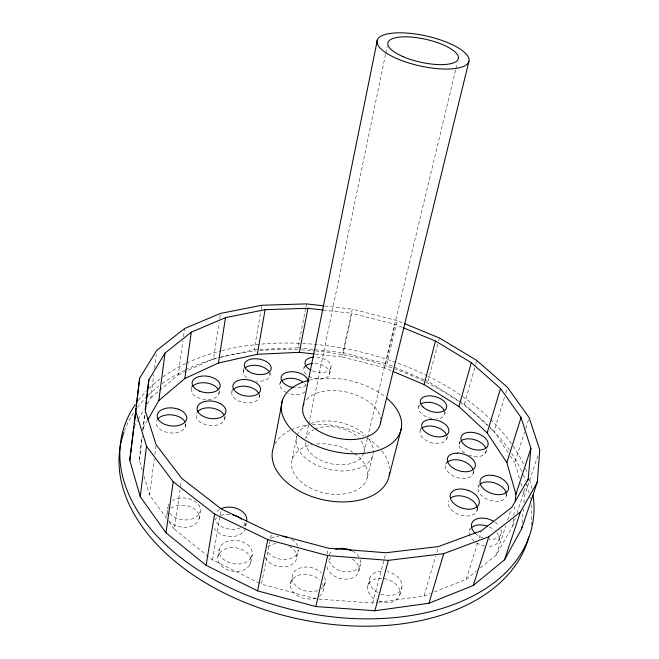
<?xml version="1.0" encoding="UTF-8"?>
<svg xmlns="http://www.w3.org/2000/svg" width="659" height="659" viewBox="0 0 659 659"><rect width="100%" height="100%" fill="white"/><g stroke="black" fill="none" stroke-linecap="round" stroke-linejoin="round"><path stroke-width="0.49" stroke-dasharray="3.29 2.47" d="M308.832 376.264A13.246 7.496 11.4 0 0 329.599 374.361L331.123 365.951A13.295 7.455 11.5 0 0 314.574 357.046M329.599 374.361L329.755 372.401A13.246 7.496 11.4 0 0 313.264 363.488M522.15 522.875L523.419 508.797M523.963 502.759L524.589 495.725L537.826 455.773M480.419 567.827L496.235 555.035L512.776 525.783L513.691 516.607M513.798 515.593L514.811 505.404M142.253 470.262L139.321 460.394L142.047 436.291M142.731 430.261L144.807 413.119M304.277 366.215L303.692 370.02A13.246 7.496 11.4 0 0 308.165 375.861M139.321 460.394L142.286 436.192M143.019 430.138L145.244 411.99M147.311 403.86L150.903 397.723L153.794 374.526M154.544 368.472L156.298 354.361M166.653 518.575L149.585 494.925L154.288 458.771M154.816 454.751L155.985 445.706M159.511 390.532L178.276 374.847L182.963 340.612M183.515 336.584L184.611 328.528M167.131 513.345L168.037 506.944M185.574 426.381L186.003 423.407M191.415 388.258L191.695 386.322M259.597 583.207L212.528 559.969L174.314 529.177L180.401 487.52M180.55 486.499L181.439 480.403M178.276 374.847L213.524 358.768L219.085 322.498M219.702 318.47L220.32 314.434M199.043 518.855L200.204 511.573M218.887 393.843L219.496 389.988M224.678 419.149L225.156 416.216M231.877 392.014L232.355 389.139M243.196 371.651L243.838 367.879M212.528 559.969L220.015 515.89M220.188 514.885L221.21 508.88M217.931 556.591L219.208 549.211M213.524 358.768L254.185 349.756L261.005 310.298M261.178 309.285L261.878 305.241M259.3 396.94L259.646 395.029M270.033 374.683L270.371 372.805M246.334 522.678L245.494 527.2A16.146 11.03 8.1 0 0 244.242 522.356M279.836 384.732L280.553 380.96M250.791 562.201L252.199 554.862M254.185 349.756L298 347.779L305.751 307.885M305.949 306.888L306.526 303.898M271.244 535.042L261.442 584.121L316.617 598.973L372.623 602.993L377.656 602.31M292.168 459.356L296.871 436.159A39.161 24.103 12.6 0 0 340.925 470.971A39.161 24.103 12.6 0 0 368.34 438.532M308.527 425.212L305.809 438.309A29.943 18.427 12.6 0 1 314.071 429.569M308.742 424.198L385.515 54.351M385.729 53.346L387.187 46.287M316.098 597.894A16.804 12.076 12.8 0 1 298.42 596.206A16.804 12.076 12.8 0 1 290.504 583.717L293.066 573.388A16.879 12.035 12.8 0 1 321.337 572.795M265.272 557.481A16.393 11.475 11 0 0 280.907 566.773A16.393 11.475 11 0 0 296.138 560.076L298.412 549.911L297.711 552.81A16.459 11.434 11 0 1 282.431 559.466A16.459 11.434 11 0 1 266.722 550.174M298 347.779L342.861 352.639L352.31 309.153L397.245 320.653L403.81 323.347M315.356 354.064L342.4 356.972L351.89 313.33L395.046 324.385L402.567 327.482M327.045 554.17L328.437 548.189M319.409 596.156A16.804 12.076 12.8 0 0 322.712 592.383L325.315 582.037A16.879 12.035 12.8 0 0 323.701 575.694M367.351 438.334L363.999 452.321A29.943 18.427 12.6 0 0 360.572 440.105M367.59 437.337L455.699 69.607M455.937 68.61L457.379 62.613M391.191 370.663L384.617 367.879L395.046 324.385M424.239 379.782L386.833 363.982L397.245 320.653M367.335 477.495L372.961 454.488M358.735 571.427L360.547 564.228M367.854 585.727L369.732 578.503M418.696 407.089L419.173 405.244M487.347 425.459L464.389 404.181L427.988 381.363L438.375 341.906M438.639 340.917L439.413 337.96M372.623 602.993L385.935 552.753M420.409 430.154L420.912 428.284M444.825 413.877L445.327 412.032M399.824 594.937L401.842 587.729M446.629 439.199L447.683 435.459M445.822 464.249L446.365 462.346M464.389 404.181L475.46 365.317M475.74 364.345L476.844 360.465M459.026 444.471L460.106 440.723M325.315 582.037L324.434 585.06A16.879 12.035 12.8 0 1 321.122 588.816M378.661 602.178L423.992 596.041L435.657 556.245M436.793 552.366L438.219 547.505M473.03 473.73L474.167 469.933M485.576 452.848L486.424 450.039M508.04 452.593L494.011 431.637L504.489 397.229M505.684 393.299L507.479 387.401M478.146 487.232L478.731 485.321M469.645 530.314L470.246 528.353M476.902 510.824L477.8 507.916M434.306 591.963L466.193 579.335L477.495 543.337M479.027 538.469L481.474 530.693M519.399 478.212L514.778 462.651L524.482 432.353M525.734 428.449L529.177 417.699M506.293 495.84L506.903 493.929M498.855 540.734L501.087 533.872M290.504 583.717L291.484 580.719A16.804 12.076 12.8 0 1 319.648 580.077M496.235 555.035L505.766 525.824M507.677 519.984L511.17 509.275M512.776 525.783L515.346 517.982M516.961 513.114L526.607 483.887M142.954 428.259L147.427 420.458M133.95 426.661L137.55 420.524M138.06 419.643L144.222 409.124M150.903 397.723L158.728 391.182M466.193 579.335L476.473 571.024M219.62 509.473L218.08 510.379A16.211 10.989 8.2 0 0 215.913 512.669M423.992 596.041L430.558 593.446M323.272 310.059L351.89 313.33M324.838 305.998L352.31 309.153M342.861 352.639L386.833 363.982M342.4 356.972L384.617 367.879M425.179 380.177L427.988 381.363M489.233 527.06L491.054 527.884A15.503 9.918 20 0 1 494.242 530.042M483.138 538.082L479.414 536.393A15.561 9.877 19.9 0 1 476.185 534.169M247.018 377.665L244.901 375.778A13.542 7.76 9.4 0 1 243.706 369.683M490.312 428.21L494.011 431.637M169.009 521.837L174.314 529.177M304.796 383.727L306.073 385.622M510.288 455.946L514.778 462.651M144.008 476.177L149.585 494.925M520.841 483.08L521.994 486.968M523.147 490.856L524.589 495.725M360.292 559.672L360.745 561.237A16.434 11.392 14.5 0 1 346.337 571.864A16.434 11.392 14.5 0 1 328.602 559.499M309.409 380.21A61.155 36.278 12.6 0 1 385.556 397.171M363.743 453.252A29.943 18.427 12.6 0 1 330.769 463.681A29.943 18.427 12.6 0 1 305.405 440.196M314.994 429.141A29.943 18.427 12.6 0 1 358.504 437.798M354.278 453.408A38.683 24.474 12.6 0 1 355.267 490.807A38.683 24.474 12.6 0 1 298.379 479.25A38.683 24.474 12.6 0 1 311.781 444.784M316.74 444.009A38.683 24.474 12.6 0 1 352.689 452.371M297.168 435.311A39.161 24.103 12.6 0 1 309.919 423.861M310.883 423.49A39.161 24.103 12.6 0 1 365.638 435.525M330.975 367.903A13.295 7.455 11.5 0 1 312.366 370.844M271.261 538.214A16.459 11.434 11 0 1 278.716 536.269M291.731 539.515A16.459 11.434 11 0 1 298.008 546.879M219.093 391.693A14.086 8.287 7.4 0 1 212.948 398.711A14.086 8.287 7.4 0 1 198.903 398.069L195.838 396.586A14.086 8.287 7.4 0 1 192.123 386.924M269.564 372.615A13.542 7.76 9.4 0 1 256.557 381.067M303.906 368.068A13.246 7.496 11.4 0 1 305.002 366.338M267.661 546.921A16.393 11.475 11 0 1 277.241 543.502M289.342 546.237A16.393 11.475 11 0 1 296.847 557.16M124.32 431.184A209.34 133.868 12.6 0 1 134.502 411.496M137.484 407.344A209.34 133.868 12.6 0 1 147.385 396.067M148.094 395.367A209.34 133.868 12.6 0 1 158.819 386.092M162.13 383.629A209.34 133.868 12.6 0 1 184.668 370.284M185.574 369.847A209.34 133.868 12.6 0 1 219.884 357.466M220.856 357.211A209.34 133.868 12.6 0 1 255.816 350.983M259.786 350.588A209.34 133.868 12.6 0 1 300.422 349.805M301.427 349.855A209.34 133.868 12.6 0 1 314.607 350.827M315.628 350.926A209.34 133.868 12.6 0 1 424.931 381.767M425.821 382.212A209.34 133.868 12.6 0 1 459.208 401.784M460.031 402.352A209.34 133.868 12.6 0 1 487.866 425.146M488.599 425.854A209.34 133.868 12.6 0 1 509.325 450.072M511.664 453.499A209.34 133.868 12.6 0 1 522.859 473.936M523.262 474.884A209.34 133.868 12.6 0 1 525.528 480.617M526.854 484.489A209.34 133.868 12.6 0 1 529.284 493.245M530.1 497.15A209.34 133.868 12.6 0 1 530.454 499.094M531.253 504.942A209.34 133.868 12.6 0 1 531.129 525.058M138.308 400.392A210.122 133.299 12.6 0 1 148.226 389.181M148.942 388.489A210.122 133.299 12.6 0 1 162.172 377.426M163.004 376.824A210.122 133.299 12.6 0 1 185.599 363.579M186.513 363.15A210.122 133.299 12.6 0 1 220.913 350.885M221.885 350.637A210.122 133.299 12.6 0 1 301.674 343.413M302.679 343.463A210.122 133.299 12.6 0 1 426.587 375.449M427.485 375.885A210.122 133.299 12.6 0 1 461.827 395.993M462.651 396.57A210.122 133.299 12.6 0 1 489.794 418.729M490.527 419.437A210.122 133.299 12.6 0 1 512.562 445.286M513.147 446.143A210.122 133.299 12.6 0 1 523.716 464.554M525.412 468.318A210.122 133.299 12.6 0 1 527.34 473.071M529.655 479.818A210.122 133.299 12.6 0 1 532.134 489.53M444.767 411.793A13.501 7.735 15.7 0 1 436.901 418.794M431.818 418.498A13.501 7.735 15.7 0 1 419.594 405.26M185.723 424.025A14.803 9.061 5.9 0 1 168.391 432.675L164.684 431.703A14.803 9.061 5.9 0 1 157.254 419.758M168.638 520.47A16.244 10.997 5.7 0 0 188.721 526.862L192.486 525.701A16.244 10.997 5.7 0 0 197.403 511.87A16.244 10.997 5.7 0 0 177.584 505.544L173.852 506.647A16.244 10.997 5.7 0 0 170.739 508.394M166.908 516.211A16.244 10.997 5.7 0 1 167.888 511.532M322.432 583.75A16.804 12.076 12.8 0 1 323.594 589.344M379.098 601.247A16.64 11.73 17.2 0 0 395.614 600.473A16.64 11.73 17.2 0 0 399.099 588.652L397.163 585.604A16.64 11.73 17.2 0 0 376.478 578.668A16.64 11.73 17.2 0 0 368.389 592.021L370.284 595.126A16.64 11.73 17.2 0 0 376.693 600.192M496.754 532.587A15.503 9.918 20 0 1 486.844 546.286M484.884 546.039A15.503 9.918 20 0 1 480.946 544.993L477.248 543.304A15.503 9.918 20 0 1 474.777 541.673M474.035 541.08A15.503 9.918 20 0 1 470.221 536.393M469.9 535.693A15.503 9.918 20 0 1 470.452 528.782M506.409 494.242A14.729 8.979 19.2 0 1 493.855 501.211L490.098 500.387A14.729 8.979 19.2 0 1 479.2 485.131M447.033 437.098A13.905 8.18 16.1 0 1 443.202 442.387L440.401 443.235A13.905 8.18 16.1 0 1 424.38 439.298A13.905 8.18 16.1 0 1 421.225 428.935M305.035 391.701A13.592 7.875 10.7 0 1 288.222 393.151M286.632 392.5A13.592 7.875 10.7 0 1 281.648 388.958L280.297 386.858A13.592 7.875 10.7 0 1 281.096 381.52M259.259 394.774A13.938 8.213 8.9 0 1 252.537 402.418A13.938 8.213 8.9 0 1 237.125 400.252L234.563 398.448A13.938 8.213 8.9 0 1 232.421 390.663M224.727 416.859A14.473 8.781 7.5 0 1 218.977 424.52A14.473 8.781 7.5 0 1 204.595 424.297L201.357 422.806A14.473 8.781 7.5 0 1 196.852 412.649M245.329 528.106A16.146 11.03 8.1 0 1 242.158 533.189L239.168 535.026A16.146 11.03 8.1 0 1 214.455 528.411M215.147 519.317A16.146 11.03 8.1 0 1 216.86 517.628M220.716 515.511A16.146 11.03 8.1 0 1 230.007 514.457M326.913 566.732A16.368 11.434 14.5 0 0 344.558 579.104A16.368 11.434 14.5 0 0 358.933 568.42L358.043 565.356A16.368 11.434 14.5 0 0 351.684 558.717M328.479 560.282A16.368 11.434 14.5 0 1 332.301 557.209M477.256 508.361A15.033 9.432 18.5 0 1 463.12 515.717L459.298 514.712A15.033 9.432 18.5 0 1 448.565 500.807M473.376 471.465A14.416 8.715 17.6 0 1 463.401 478.45L459.76 478.121A14.416 8.715 17.6 0 1 446.621 462.931M486.185 450.781A14.02 8.229 17.6 0 1 478.854 456.506L475.485 456.588A14.02 8.229 17.6 0 1 469.241 455.262M464.422 452.848A14.02 8.229 17.6 0 1 460.641 441.266M245.593 523.576A16.211 10.989 8.2 0 1 243.484 525.923M240.494 527.752A16.211 10.989 8.2 0 1 214.875 519.201M329.138 554.812A16.434 11.392 14.5 0 1 332.515 550.883M352.549 551.048A16.434 11.392 14.5 0 1 359.015 556.69M274.96 443.968A59.672 37.464 12.6 0 1 290.397 430.17M291.319 429.742A59.672 37.464 12.6 0 1 308.486 424.981M312.366 424.569A59.672 37.464 12.6 0 1 363.925 436.027M367.327 438.095A59.672 37.464 12.6 0 1 381.231 450.113M381.874 450.904A59.672 37.464 12.6 0 1 389.617 468.648M306.369 385.12A13.633 7.834 10.7 0 1 294.73 387.764M306.468 399.733A39.639 23.502 12.6 0 1 349.221 392.731A39.639 23.502 12.6 0 1 380.605 419.264M317.803 590.546A16.879 12.035 12.8 0 1 300.051 588.841A16.879 12.035 12.8 0 1 292.094 576.378M381.042 593.99A16.706 11.689 17.1 0 0 397.624 593.248A16.706 11.689 17.1 0 0 401.1 581.469L399.148 578.421A16.706 11.689 17.1 0 0 387.072 571.534M377.862 592.532A16.706 11.689 17.1 0 1 372.187 587.869L370.284 584.772A16.706 11.689 17.1 0 1 383.703 571.081M501.005 529.424A15.561 9.877 19.9 0 1 489.052 539.383M494.901 522.076A15.561 9.877 19.9 0 1 498.962 525.75M169.684 513.13A16.302 10.956 5.8 0 0 189.85 519.531L193.631 518.378A16.302 10.956 5.8 0 0 198.54 504.613A16.302 10.956 5.8 0 0 178.647 498.278L174.907 499.365A16.302 10.956 5.8 0 0 172.485 500.618M167.938 508.888A16.302 10.956 5.8 0 1 167.963 506.969M168.16 506.03A16.302 10.956 5.8 0 1 168.918 504.226M249.695 565.117L247.545 567.663A16.673 11.788 8.3 0 1 225.955 569.154A16.673 11.788 8.3 0 1 219.126 553.7L221.35 551.221A16.673 11.788 8.3 0 1 242.71 549.903A16.673 11.788 8.3 0 1 249.695 565.117M251.104 557.761L248.945 560.298A16.739 11.747 8.4 0 1 227.273 561.748A16.739 11.747 8.4 0 1 220.403 546.336L222.627 543.864A16.739 11.747 8.4 0 1 244.069 542.588A16.739 11.747 8.4 0 1 251.104 557.761"/><path stroke-width="0.99" d="M323.824 305.883L306.526 303.898L261.878 305.241L220.468 313.429L184.611 328.528L156.801 350.324L139.65 378.167L129.782 460.336L140.227 496.647L165.977 532.769L206.078 565.315L257.603 590.868L315.809 606.56L374.889 610.736L428.968 603.265L473.244 585.489L504.563 559.755L521.607 528.905L537.299 482.157L539.762 449.924L529.177 417.699L507.479 387.401L476.844 360.465L439.413 337.96L404.741 323.734M527.579 480.963L528.221 479.019L530.899 448.334L521.071 417.559L500.535 388.53L471.325 362.672L435.492 341.024L403.506 327.869M521.607 528.905L521.788 526.895M515.223 501.326L515.931 494.192L530.899 448.334M323.272 310.059L307.934 308.313L265.116 309.664L225.502 317.613L191.308 332.185L164.956 353.15L148.876 379.823L145.367 410.985L156.117 444.701L181.736 478.376L221.21 508.88L271.64 533.04L328.437 548.189L385.935 552.753L438.499 546.542L481.474 530.693L511.804 507.323L528.221 479.019M134.304 423.63L135.375 414.536M135.614 412.518L136.083 408.481M136.322 406.455L139.65 378.167M129.782 460.336L133.95 426.661M145.301 409.082L145.672 406.059M145.919 404.041L146.413 400.005M146.66 397.987L148.876 379.823M140.227 496.647L146.545 446.267L135.597 410.812M147.929 419.594L158.86 400.532L164.956 353.15M158.86 400.532L184.808 378.546L191.308 332.185M165.977 532.769L173.21 481.778L146.545 446.267M184.808 378.546L218.409 363.035L225.502 317.613M206.078 565.315L214.628 514.028L173.21 481.778M218.409 363.035L257.315 354.295L265.116 309.664M282.472 400.17L273.386 447.585A59.672 37.464 12.6 0 0 323.462 499.835A59.672 37.464 12.6 0 0 389.658 472.627M257.315 354.295L299.326 352.334L307.934 308.313M257.603 590.868L267.768 539.597L214.628 514.028M303.305 405.178L377.409 39.787M315.809 606.56L327.696 555.603L388.357 560.356L443.713 553.659L488.789 536.78L520.404 512.027L537.299 482.157M380.342 423.679L468.986 61.098M389.271 475.534L401.257 428.704M515.931 494.192L506.837 462.602L487.174 432.897L458.928 406.529L424.091 384.592L435.492 341.024M374.889 610.736L388.357 560.356M458.928 406.529L471.325 362.672M428.968 603.265L443.713 553.659M487.174 432.897L500.535 388.53M506.837 462.602L521.071 417.559M473.244 585.489L488.789 536.78M504.563 559.755L520.404 512.027M299.326 352.334L314.351 353.957M267.768 539.597L327.696 555.603M393.077 371.462L424.091 384.592M493.229 521.055L489.579 519.407A15.561 9.877 19.9 0 0 473.31 521.038A15.561 9.877 19.9 0 0 475.485 533.551M268.683 371.281L268.221 370.589A13.542 7.76 9.4 0 0 245.099 367.961M387.014 398.374A61.155 36.278 12.6 0 1 379.016 450.122A61.155 36.278 12.6 0 1 293 430.953A61.155 36.278 12.6 0 1 307.596 380.68M293.84 387.64A13.633 7.834 10.7 0 1 282.909 382.344L281.55 380.251A13.633 7.834 10.7 0 1 289.285 371.865A13.633 7.834 10.7 0 1 306.114 377.179L307.514 379.238A13.633 7.834 10.7 0 1 308.033 381.339M221.086 508.616A16.211 10.989 8.2 0 1 238.838 509.333A16.211 10.989 8.2 0 1 246.664 520.874M192.626 386.314A14.086 8.287 7.4 0 1 214.307 385.614L216.72 387.434A14.086 8.287 7.4 0 1 218.351 389.51M157.765 419.066A14.803 9.061 5.9 0 1 173.696 415.129L177.329 416.084A14.803 9.061 5.9 0 1 184.882 421.669M528.839 536.961A209.34 133.868 12.6 0 1 285.545 615.901A209.34 133.868 12.6 0 1 123.983 432.123M282.909 536.442A16.459 11.434 11 0 1 287.052 537.373M533.131 495.346A210.122 133.299 12.6 0 1 296.377 610.704A210.122 133.299 12.6 0 1 135.317 404.519M421.315 403.794A13.501 7.735 15.7 0 1 434.52 403.316A13.501 7.735 15.7 0 1 444.553 411.084M305.545 365.836A13.246 7.496 11.4 0 1 312.457 363.521M471.671 527.464A15.503 9.918 20 0 1 487.421 526.236M479.744 484.522A14.729 8.979 19.2 0 1 487.017 481.877L490.584 482.05A14.729 8.979 19.2 0 1 506.31 493.418M421.768 428.391A13.905 8.18 16.1 0 1 423.918 427.057L426.702 426.241A13.905 8.18 16.1 0 1 446.514 434.841M281.632 380.976A13.592 7.875 10.7 0 1 302.629 381.841M233.352 389.436A13.938 8.213 8.9 0 1 256.466 390.573L258.295 392.607A13.938 8.213 8.9 0 1 259.036 394.049M197.321 411.974A14.473 8.781 7.5 0 1 216.218 409.107L219.398 410.549A14.473 8.781 7.5 0 1 223.805 414.56M232.479 514.836A16.146 11.03 8.1 0 1 241.507 519.111M450.608 498.122A15.033 9.432 18.5 0 1 462.297 496.095L466.045 497.084A15.033 9.432 18.5 0 1 477.149 507.496M447.164 462.338A14.416 8.715 17.6 0 1 452.156 459.982L455.468 459.694A14.416 8.715 17.6 0 1 472.775 469.035M461.242 440.756A14.02 8.229 17.6 0 1 463.549 439.553L466.457 438.902A14.02 8.229 17.6 0 1 485.864 448.515M335.662 549.318A16.434 11.392 14.5 0 1 351.626 550.578M310.859 370.144A13.295 7.455 11.5 0 1 304.985 363.529L305.199 361.585A13.295 7.455 11.5 0 1 313.766 357.079M380.614 421.949A39.639 23.502 12.6 0 1 335.497 437.765A39.639 23.502 12.6 0 1 303.956 403.539M445.039 435.813L442.238 436.662A13.954 8.139 16 0 1 424.553 431.357A13.954 8.139 16 0 1 425.665 420.524L428.457 419.717A13.954 8.139 16 0 1 445.986 425.03A13.954 8.139 16 0 1 445.039 435.813M468.351 432.386L465.435 433.029A14.07 8.196 17.5 0 0 462.379 442.56A14.07 8.196 17.5 0 0 477.445 450.015L480.823 449.932A14.07 8.196 17.5 0 0 486.663 439.759A14.07 8.196 17.5 0 0 468.351 432.386M457.379 453.071L454.059 453.351A14.465 8.674 17.5 0 0 447.865 462.313A14.465 8.674 17.5 0 0 461.728 471.432L465.378 471.77A14.465 8.674 17.5 0 0 474.793 462.494A14.465 8.674 17.5 0 0 457.379 453.071M492.652 475.394L489.069 475.221A14.786 8.938 19.1 0 0 480.114 483.006A14.786 8.938 19.1 0 0 492.207 493.665L495.98 494.489A14.786 8.938 19.1 0 0 508.468 486.844A14.786 8.938 19.1 0 0 492.652 475.394M178.292 409.165L174.651 408.209A14.852 9.02 6 0 0 157.896 413.226A14.852 9.02 6 0 0 165.623 424.693L169.338 425.673A14.852 9.02 6 0 0 186.077 420.631A14.852 9.02 6 0 0 178.292 409.165M468.071 490.329L464.315 489.34A15.091 9.391 18.4 0 0 450.188 495.271A15.091 9.391 18.4 0 0 461.341 507.875L465.18 508.888A15.091 9.391 18.4 0 0 479.282 502.924A15.091 9.391 18.4 0 0 468.071 490.329M220.493 403.728L217.297 402.287A14.523 8.74 7.6 0 0 199.166 404.231A14.523 8.74 7.6 0 0 202.412 415.903L205.657 417.386A14.523 8.74 7.6 0 0 223.854 415.442A14.523 8.74 7.6 0 0 220.493 403.728M199.916 391.265L196.843 389.782A14.127 8.254 7.5 0 1 195.583 377.994A14.127 8.254 7.5 0 1 215.353 378.9L217.775 380.713A14.127 8.254 7.5 0 1 216.745 390.738A14.127 8.254 7.5 0 1 199.916 391.265M238.261 393.505L235.691 391.701A13.987 8.172 9 0 1 238.253 380.457A13.987 8.172 9 0 1 257.653 383.909L259.481 385.935A13.987 8.172 9 0 1 255.222 395.243A13.987 8.172 9 0 1 238.261 393.505M248.155 371.042L246.029 369.164A13.584 7.727 9.4 0 1 251.104 359.147A13.584 7.727 9.4 0 1 269.416 364.032L270.758 366.05A13.584 7.727 9.4 0 1 264.465 374.164A13.584 7.727 9.4 0 1 248.155 371.042M388.39 54.343A47.053 15.297 12.6 0 0 466.621 64.648A47.053 15.297 12.6 0 0 414.116 33.823A47.053 15.297 12.6 0 0 388.39 54.343M403.226 56.699A36.113 11.738 12.6 0 0 458.334 58.618A36.113 11.738 12.6 0 0 407.707 36.871A36.113 11.738 12.6 0 0 403.226 56.699M423.127 407.097A13.551 7.694 15.6 0 0 445.764 409.28A13.551 7.694 15.6 0 0 431.546 395.944A13.551 7.694 15.6 0 0 423.127 407.097"/></g></svg>
